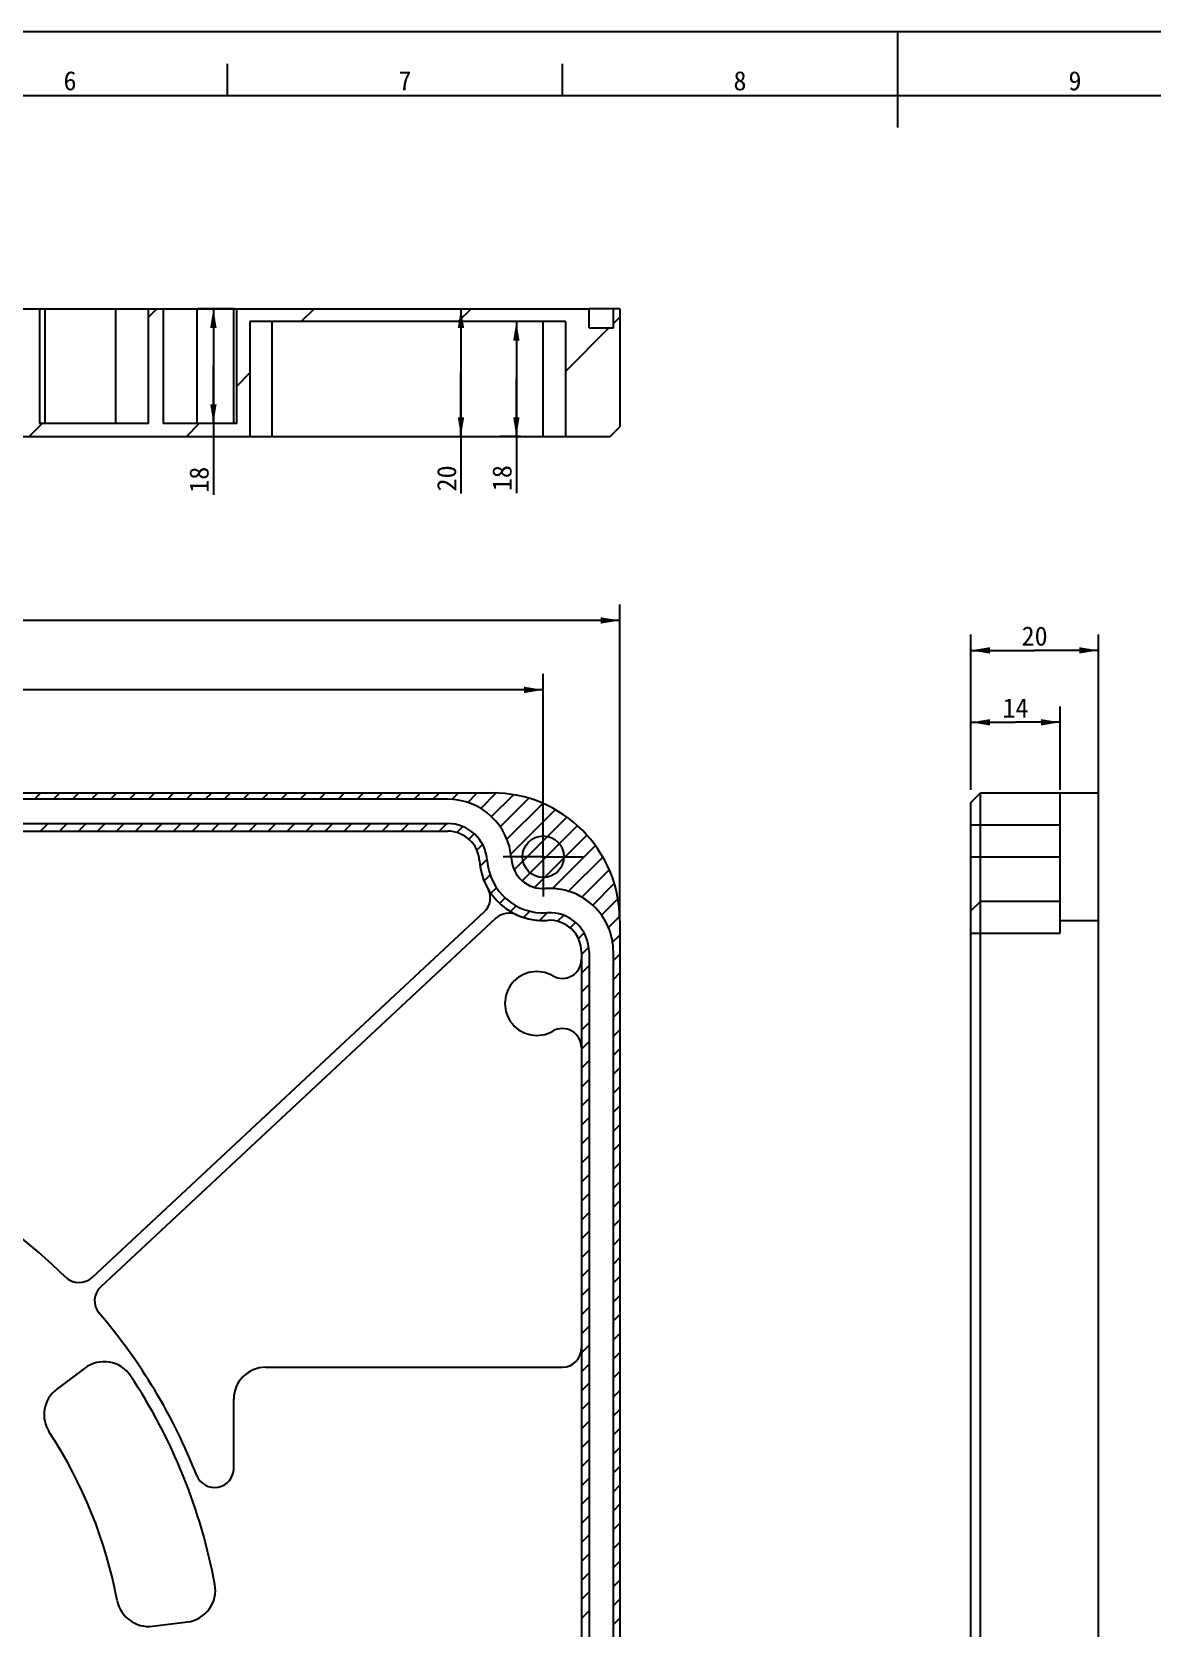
# Model space of a CAD drawing. Header units: millimetres. Extents: x 0 to 841, y 0 to 594.
# Drawn here: x 284.9 to 460.4, y 343.9 to 594 of the extents above; entities that cross this region are included whole.
import ezdxf
from ezdxf.enums import TextEntityAlignment as Align

# ---------------------------------------------------------------- set-up
doc = ezdxf.new("R2010")
doc.units = ezdxf.units.MM
doc.header["$LTSCALE"] = 46.255
doc.linetypes.add('CENTER', pattern=[0.6, 0.375, -0.075, 0.075, -0.075])
doc.layers.get('0').update_dxf_attribs({"linetype": 'CONTINUOUS'})
for name, color, linetype in [('03_ALL_AXES', 7, 'CONTINUOUS'), ('09_ALL_ROUNDS', 7, 'CONTINUOUS'), ('10_ALL_CHAMFER', 7, 'CONTINUOUS'), ('11_ALL_COSMETICS', 7, 'CONTINUOUS'), ('20_ALL_FEATURES', 7, 'CONTINUOUS'), ('51__DRAFT_DIMS', 7, 'CONTINUOUS')]:
    doc.layers.add(name, color=color, linetype=linetype)
doc.styles.get("Standard").update_dxf_attribs({"font": 'simfang.ttf'})
doc.styles.add('TEXTSTYLE_2', font='simfang.ttf')
doc.dimstyles.new('DIMSTYLE_1', dxfattribs={"dimtxt": 3, "dimasz": 3, "dimexe": 2.5, "dimexo": 0.5, "dimgap": 0.75, "dimtad": 1, "dimdsep": 46, "dimtxsty": 'Standard', "dimblk": '_FILLED', "dimblk1": '_FILLED', "dimblk2": '_FILLED', "dimcen": 0.09, "dimclrt": 3, "dimazin": 2, "dimtp": 0.5, "dimtm": 0.5, "dimtfac": 1, "dimtofl": 0, "dimtmove": 0, "dimatfit": 3, "dimldrblk": '_FILLED', "dimfxl": 0, "dimtolj": 1, "dimarcsym": 0})
doc.dimstyles.new('DIMSTYLE_4', dxfattribs={"dimtxt": 3, "dimasz": 3, "dimexe": 2.5, "dimexo": 0.5, "dimgap": 0.75, "dimtad": 1, "dimdsep": 46, "dimtxsty": 'Standard', "dimblk": '_FILLED', "dimblk1": '_FILLED', "dimblk2": '_FILLED', "dimcen": 0.09, "dimclrt": 3, "dimazin": 2, "dimtol": 1, "dimtp": 0.1, "dimtm": 0.1, "dimtfac": 1, "dimtofl": 0, "dimtmove": 0, "dimatfit": 3, "dimldrblk": '_FILLED', "dimfxl": 0, "dimtolj": 1, "dimarcsym": 0})
doc.dimstyles.new('DIMSTYLE_5', dxfattribs={"dimtxt": 3, "dimasz": 3, "dimexe": 2.5, "dimexo": 0.5, "dimgap": 0.75, "dimtad": 1, "dimdsep": 46, "dimtxsty": 'Standard', "dimblk": '_FILLED', "dimblk1": '_FILLED', "dimblk2": '_FILLED', "dimcen": 0.09, "dimclrt": 3, "dimazin": 2, "dimtp": 0.2, "dimtm": 0.2, "dimtfac": 1, "dimtofl": 0, "dimtmove": 0, "dimatfit": 3, "dimldrblk": '_FILLED', "dimfxl": 0, "dimtolj": 1, "dimarcsym": 0})

# ---------------------------------------------------------------- blocks, each defined once
blk = doc.blocks.new('_FILLED')
at = {"color": 0, "linetype": 'ByBlock'}
blk.add_solid([(0, 0), (-1, 0.167), (-1, -0.167)], dxfattribs=at)
blk = doc.blocks.new('*D2')
at = {"layer": '51__DRAFT_DIMS', "color": 4}
for p, q in [((77, 455.26), (77, 504.28)), ((377, 455.26), (377, 504.28)), ((77, 501.78), (227, 501.78)), ((377, 501.78), (227, 501.78))]:
    blk.add_line(p, q, dxfattribs=at)
at = {"layer": '51__DRAFT_DIMS', "color": 4, "xscale": 3, "yscale": 3, "zscale": 3, "rotation": 180}
blk.add_blockref('_FILLED', (77, 501.78), dxfattribs=at)
at = {"layer": '51__DRAFT_DIMS', "color": 4, "xscale": 3, "yscale": 3, "zscale": 3}
blk.add_blockref('_FILLED', (377, 501.78), dxfattribs=at)
at = {"layer": '51__DRAFT_DIMS', "color": 3}
blk.add_text('300', height=3, dxfattribs=at).set_placement((227, 502.53), align=Align.CENTER)
blk = doc.blocks.new('*D10')
at = {"layer": '51__DRAFT_DIMS', "color": 4}
for p, q in [((89, 466.9), (89, 493.4)), ((365, 470.36), (365, 493.4)), ((89, 490.9), (227, 490.9)), ((365, 490.9), (227, 490.9))]:
    blk.add_line(p, q, dxfattribs=at)
at = {"layer": '51__DRAFT_DIMS', "color": 4, "xscale": 3, "yscale": 3, "zscale": 3, "rotation": 180}
blk.add_blockref('_FILLED', (89, 490.9), dxfattribs=at)
at = {"layer": '51__DRAFT_DIMS', "color": 4, "xscale": 3, "yscale": 3, "zscale": 3}
blk.add_blockref('_FILLED', (365, 490.9), dxfattribs=at)
at = {"layer": '51__DRAFT_DIMS', "color": 3}
for s, p in [('276', (222.47, 491.65)), ('0.1', (231.53, 491.65))]:
    blk.add_text(s, height=3, dxfattribs=at).set_placement(p, align=Align.CENTER)
blk = doc.blocks.new('*D16')
at = {"layer": '51__DRAFT_DIMS', "color": 4}
for p, q in [((432.01, 475.26), (432.01, 499.59)), ((452.01, 450.3), (452.01, 499.59)), ((432.01, 497.09), (442.01, 497.09)), ((452.01, 497.09), (442.01, 497.09))]:
    blk.add_line(p, q, dxfattribs=at)
at = {"layer": '51__DRAFT_DIMS', "color": 4, "xscale": 3, "yscale": 3, "zscale": 3, "rotation": 180}
blk.add_blockref('_FILLED', (432.01, 497.09), dxfattribs=at)
at = {"layer": '51__DRAFT_DIMS', "color": 4, "xscale": 3, "yscale": 3, "zscale": 3}
blk.add_blockref('_FILLED', (452.01, 497.09), dxfattribs=at)
at = {"layer": '51__DRAFT_DIMS', "color": 3}
blk.add_text('20', height=3, dxfattribs=at).set_placement((442.01, 497.84), align=Align.CENTER)
blk = doc.blocks.new('*D17')
at = {"layer": '51__DRAFT_DIMS', "color": 4}
for p, q in [((432.01, 475.26), (432.01, 488.32)), ((446.01, 475.26), (446.01, 488.32)), ((432.01, 485.82), (439.01, 485.82)), ((446.01, 485.82), (439.01, 485.82))]:
    blk.add_line(p, q, dxfattribs=at)
at = {"layer": '51__DRAFT_DIMS', "color": 4, "xscale": 3, "yscale": 3, "zscale": 3, "rotation": 180}
blk.add_blockref('_FILLED', (432.01, 485.82), dxfattribs=at)
at = {"layer": '51__DRAFT_DIMS', "color": 4, "xscale": 3, "yscale": 3, "zscale": 3}
blk.add_blockref('_FILLED', (446.01, 485.82), dxfattribs=at)
at = {"layer": '51__DRAFT_DIMS', "color": 3}
blk.add_text('14', height=3, dxfattribs=at).set_placement((439.01, 486.57), align=Align.CENTER)
blk = doc.blocks.new('*D27')
at = {"layer": '51__DRAFT_DIMS', "color": 4}
for p, q in [((352.11, 550.62), (352.11, 540.62)), ((352.11, 530.62), (352.11, 540.62)), ((352.11, 540.62), (352.11, 521.67))]:
    blk.add_line(p, q, dxfattribs=at)
at = {"layer": '51__DRAFT_DIMS', "color": 4, "xscale": 3, "yscale": 3, "zscale": 3}
for p, rotation in [((352.11, 550.62), 90), ((352.11, 530.62), 270)]:
    blk.add_blockref('_FILLED', p, dxfattribs=dict(at, rotation=rotation))
at = {"layer": '51__DRAFT_DIMS', "color": 3}
blk.add_text('20', height=3, rotation=90, dxfattribs=at).set_placement((351.36, 526.08), align=Align.RIGHT)
blk = doc.blocks.new('*D28')
at = {"layer": '51__DRAFT_DIMS', "color": 4}
for p, q in [((360.79, 548.62), (360.79, 539.62)), ((360.79, 530.62), (360.79, 539.62)), ((360.79, 539.62), (360.79, 521.72)), ((361.5, 530.62), (358.29, 530.62))]:
    blk.add_line(p, q, dxfattribs=at)
at = {"layer": '51__DRAFT_DIMS', "color": 4, "xscale": 3, "yscale": 3, "zscale": 3}
for p, rotation in [((360.79, 548.62), 90), ((360.79, 530.62), 270)]:
    blk.add_blockref('_FILLED', p, dxfattribs=dict(at, rotation=rotation))
at = {"layer": '51__DRAFT_DIMS', "color": 3}
blk.add_text('18', height=3, rotation=90, dxfattribs=at).set_placement((360.04, 526.12), align=Align.RIGHT)
blk = doc.blocks.new('*D29')
at = {"layer": '51__DRAFT_DIMS', "color": 4}
for p, q in [((316.46, 550.62), (310.81, 550.62)), ((313.31, 550.62), (313.31, 541.62)), ((313.31, 532.62), (313.31, 541.62)), ((313.31, 541.62), (313.31, 521.47))]:
    blk.add_line(p, q, dxfattribs=at)
at = {"layer": '51__DRAFT_DIMS', "color": 4, "xscale": 3, "yscale": 3, "zscale": 3}
for p, rotation in [((313.31, 550.62), 90), ((313.31, 532.62), 270)]:
    blk.add_blockref('_FILLED', p, dxfattribs=dict(at, rotation=rotation))
at = {"layer": '51__DRAFT_DIMS', "color": 3}
blk.add_text('18', height=3, rotation=90, dxfattribs=at).set_placement((312.56, 525.87), align=Align.RIGHT)

msp = doc.modelspace()

# ---------------------------------------------------------------- hatches: boundary and pattern name
h = msp.add_hatch()
h.set_pattern_fill('A', color=4, scale=17.405705, angle=45, style=0, pattern_type=0)
h.set_pattern_definition([(45, (0, 0), (-12.3077, 12.3077), [])])
edge = h.paths.add_edge_path()
edge.add_line((376.999, 550.618), (375.999, 550.618))
edge.add_line((376.999, 550.618), (376.999, 532.118))
edge.add_line((375.499, 530.618), (376.999, 532.118))
edge.add_line((375.499, 530.618), (368.468, 530.618))
edge.add_line((368.468, 548.618), (368.468, 530.618))
edge.add_line((368.468, 548.618), (319.029, 548.618))
edge.add_line((319.029, 548.618), (319.029, 530.618))
edge.add_line((319.029, 530.618), (283.912, 530.618))
edge.add_arc((47.884, 232.061), 380.586, 51.67141, 52.03701)
edge.add_line((282.003, 548.618), (282.003, 532.118))
edge.add_line((282.003, 548.618), (272.513, 548.618))
edge.add_line((272.513, 548.618), (272.513, 538.618))
edge.add_line((269.684, 538.618), (272.513, 538.618))
edge.add_line((269.684, 548.618), (269.684, 538.618))
edge.add_line((269.684, 548.618), (227.999, 548.618))
edge.add_line((227.999, 548.618), (227.999, 538.618))
edge.add_line((225.999, 538.618), (227.999, 538.618))
edge.add_line((225.999, 548.618), (225.999, 538.618))
edge.add_line((225.999, 548.618), (184.313, 548.618))
edge.add_line((184.313, 548.618), (184.313, 538.618))
edge.add_line((181.484, 538.618), (184.313, 538.618))
edge.add_line((181.484, 548.618), (181.484, 538.618))
edge.add_line((181.484, 548.618), (171.995, 548.618))
edge.add_line((171.995, 548.618), (171.995, 532.118))
edge.add_arc((408.163, 229.451), 383.904, 127.96457, 128.32702)
edge.add_line((170.085, 530.618), (78.499, 530.618))
edge.add_line((78.499, 530.618), (76.999, 532.118))
edge.add_line((76.999, 550.618), (76.999, 532.118))
edge.add_line((77.999, 550.618), (76.999, 550.618))
edge.add_line((77.999, 547.618), (77.999, 550.618))
edge.add_line((77.999, 547.618), (81.799, 547.618))
edge.add_line((81.799, 547.618), (81.799, 550.618))
edge.add_line((82.999, 550.618), (81.799, 550.618))
edge.add_line((82.999, 550.618), (82.999, 532.618))
edge.add_line((148.544, 532.618), (82.999, 532.618))
edge.add_line((148.544, 550.618), (148.544, 532.618))
edge.add_line((150.846, 550.618), (148.544, 550.618))
edge.add_line((150.846, 532.618), (150.846, 550.618))
edge.add_line((166.978, 532.618), (150.846, 532.618))
edge.add_line((166.978, 550.618), (166.978, 532.618))
edge.add_line((286.039, 550.618), (166.978, 550.618))
edge.add_line((286.039, 550.618), (286.039, 532.618))
edge.add_line((303.151, 532.618), (286.039, 532.618))
edge.add_line((303.151, 532.618), (303.151, 550.618))
edge.add_line((305.454, 550.618), (303.151, 550.618))
edge.add_line((305.454, 550.618), (305.454, 532.618))
edge.add_line((316.961, 532.618), (305.454, 532.618))
edge.add_line((316.961, 532.618), (316.961, 550.618))
edge.add_line((372.199, 550.618), (316.961, 550.618))
edge.add_line((372.199, 547.618), (372.199, 550.618))
edge.add_line((372.199, 547.618), (375.999, 547.618))
edge.add_line((375.999, 547.618), (375.999, 550.618))

# ---------------------------------------------------------------- linework, layer by layer
at = {"color": 7}
for p, q in [((841, 594), (0, 594)), ((420.5, 594), (420.5, 579)), ((315.5, 584), (315.5, 589)), ((368, 584), (368, 589)), ((831, 584), (25, 584)), ((166.403, 550.618), (286.89, 550.618)), ((286.039, 550.618), (286.039, 532.618)), ((303.151, 550.618), (310.708, 550.618)), ((303.151, 532.618), (303.151, 550.618)), ((305.454, 550.618), (305.454, 532.618)), ((316.499, 550.618), (372.199, 550.618)), ((316.961, 532.618), (316.961, 550.618)), ((372.199, 547.618), (372.199, 550.618)), ((376.999, 550.618), (375.999, 550.618)), ((375.999, 547.618), (375.999, 550.618)), ((376.999, 550.618), (376.999, 532.118)), ((368.468, 548.618), (319.029, 548.618)), ((319.029, 548.618), (319.029, 530.618)), ((368.468, 548.618), (368.468, 530.618)), ((372.199, 547.618), (375.999, 547.618)), ((78.499, 530.618), (322.499, 530.618)), ((303.151, 532.618), (286.039, 532.618)), ((316.961, 532.618), (305.454, 532.618)), ((364.999, 530.618), (375.499, 530.618)), ((375.499, 530.618), (376.999, 532.118))]:
    msp.add_line(p, q, dxfattribs=at)
at = {"layer": '03_ALL_AXES', "color": 7}
for p, q in [((375.999, 550.618), (372.199, 550.618)), ((322.499, 530.618), (364.999, 530.618)), ((350.032, 473.762), (216.455, 473.762)), ((216.455, 469.962), (350.032, 469.962)), ((372.199, 449.796), (372.199, 219.729)), ((375.999, 219.729), (375.999, 449.796))]:
    msp.add_line(p, q, dxfattribs=at)
at = {"layer": '03_ALL_AXES', "color": 4}
for p, q in [((322.499, 530.618), (322.499, 548.618)), ((364.999, 530.618), (364.999, 548.618))]:
    msp.add_line(p, q, dxfattribs=at)
at = {"layer": '03_ALL_AXES', "color": 1, "linetype": 'CENTER'}
for q in [(364.999, 471.012), (358.749, 464.762), (364.999, 458.512), (371.249, 464.762)]:
    msp.add_line((364.999, 464.762), q, dxfattribs=at)
at = {"layer": '03_ALL_AXES', "color": 7}
for centre, radius, start, end in [((350.032, 463.762), 10, 3.82255, 90), ((350.032, 463.762), 6.2, 3.82255, 90), ((364.999, 464.762), 8.8, 183.82255, 273.82255), ((364.999, 464.762), 5, 183.82255, 273.82255), ((365.999, 449.796), 10, 0, 93.82255), ((365.999, 449.796), 6.2, 0, 93.82255)]:
    msp.add_arc(centre, radius, start, end, dxfattribs=at)
at = {"layer": '09_ALL_ROUNDS', "color": 7}
for p, q in [((286.89, 550.618), (303.151, 550.618)), ((310.708, 550.618), (316.499, 550.618)), ((316.499, 532.618), (316.499, 550.618)), ((96.999, 474.762), (356.999, 474.762)), ((446.011, 452.762), (446.011, 474.762)), ((446.011, 474.762), (452.011, 474.762)), ((452.011, 194.762), (452.011, 474.762)), ((216.455, 468.762), (350.032, 468.762)), ((294.289, 398.841), (355.754, 456.123)), ((357.601, 455.11), (295.652, 397.377)), ((376.999, 454.762), (376.999, 214.762)), ((370.999, 449.796), (370.999, 448.691)), ((370.999, 434.834), (370.999, 387.762)), ((293.165, 384.622), (288.764, 381.306)), ((321.499, 384.762), (367.999, 384.762)), ((316.499, 368.92), (316.499, 379.762)), ((303.761, 344.188), (309.23, 344.859))]:
    msp.add_line(p, q, dxfattribs=at)
at = {"layer": '09_ALL_ROUNDS', "color": 4}
for p, q in [((286.89, 550.618), (286.89, 532.618)), ((297.992, 550.618), (297.992, 532.618)), ((446.011, 454.762), (452.011, 454.762))]:
    msp.add_line(p, q, dxfattribs=at)
at = {"layer": '09_ALL_ROUNDS', "color": 7}
for centre, radius, start, end in [((356.999, 454.762), 20, 0, 90), ((350.032, 463.762), 5, 3.82255, 90), ((364.999, 464.762), 10, 183.82255, 209.71951), ((353.709, 458.318), 3, 312.98269, 29.71951), ((359.646, 452.915), 3, 65.68606, 132.98269), ((364.999, 464.762), 10, 245.68606, 273.82255), ((365.999, 449.796), 5, 0, 93.82255), ((367.999, 448.691), 3, 240, 360), ((363.999, 441.762), 5, 60, 300), ((367.999, 434.834), 3, 0, 120), ((226.999, 334.762), 90, 45.44779, 103.0503), ((292.244, 401.035), 3, 225.44779, 312.98269), ((297.698, 395.183), 3, 132.98269, 220.51759), ((226.999, 334.762), 90, 21.54842, 40.51759), ((367.999, 387.762), 3, 270, 360), ((296.174, 380.629), 5, 33.54636, 127), ((226.999, 334.762), 88, 10.45364, 33.54636), ((321.499, 379.762), 5, 90, 180), ((291.773, 377.313), 5, 127, 213.30093), ((226.999, 334.762), 72.5, 10.69907, 33.30093), ((313.499, 368.92), 3, 201.54842, 360), ((308.621, 349.822), 5, 277, 10.45364), ((303.151, 349.15), 5, 190.69907, 277)]:
    msp.add_arc(centre, radius, start, end, dxfattribs=at)
at = {"layer": '10_ALL_CHAMFER', "color": 7}
for p, q in [((432.011, 473.262), (433.511, 474.762)), ((432.011, 196.262), (432.011, 473.262)), ((433.511, 194.762), (433.511, 474.762)), ((433.511, 474.762), (446.011, 474.762)), ((432.011, 456.262), (433.511, 457.762)), ((446.011, 457.762), (433.511, 457.762))]:
    msp.add_line(p, q, dxfattribs=at)
at = {"layer": '10_ALL_CHAMFER', "color": 4}
for p, q in [((432.011, 469.762), (446.011, 469.762)), ((432.011, 464.762), (446.011, 464.762)), ((432.011, 452.762), (446.011, 452.762))]:
    msp.add_line(p, q, dxfattribs=at)
at = {"layer": '11_ALL_COSMETICS', "color": 7}
for p, q in [((96.999, 474.762), (356.999, 474.762)), ((350.032, 473.762), (216.455, 473.762)), ((216.455, 469.962), (350.032, 469.962)), ((216.455, 468.762), (350.032, 468.762)), ((376.999, 454.762), (376.999, 214.762)), ((370.999, 449.796), (370.999, 219.729)), ((372.199, 449.796), (372.199, 219.729)), ((375.999, 219.729), (375.999, 449.796))]:
    msp.add_line(p, q, dxfattribs=at)
at = {"layer": '11_ALL_COSMETICS', "color": 4}
for p, q in [((285.284, 473.762), (286.284, 474.762)), ((288.258, 473.762), (289.258, 474.762)), ((291.231, 473.762), (292.231, 474.762)), ((294.205, 473.762), (295.205, 474.762)), ((297.178, 473.762), (298.178, 474.762)), ((300.151, 473.762), (301.151, 474.762)), ((303.125, 473.762), (304.125, 474.762)), ((306.098, 473.762), (307.098, 474.762)), ((309.071, 473.762), (310.071, 474.762)), ((312.045, 473.762), (313.045, 474.762)), ((315.018, 473.762), (316.018, 474.762)), ((317.992, 473.762), (318.992, 474.762)), ((320.965, 473.762), (321.965, 474.762)), ((323.938, 473.762), (324.938, 474.762)), ((326.912, 473.762), (327.912, 474.762)), ((329.885, 473.762), (330.885, 474.762)), ((332.859, 473.762), (333.859, 474.762)), ((335.832, 473.762), (336.832, 474.762)), ((338.805, 473.762), (339.805, 474.762)), ((341.779, 473.762), (342.779, 474.762)), ((344.752, 473.762), (345.752, 474.762)), ((347.725, 473.762), (348.725, 474.762)), ((350.678, 473.742), (351.699, 474.762)), ((353.168, 473.258), (354.672, 474.762)), ((355.204, 472.321), (357.635, 474.752)), ((356.894, 471.037), (360.338, 474.482)), ((358.266, 469.436), (362.748, 473.918)), ((359.306, 467.503), (364.927, 473.124)), ((359.934, 465.157), (366.91, 472.134)), ((360.446, 462.696), (368.719, 470.969)), ((286.231, 468.762), (287.431, 469.962)), ((289.205, 468.762), (290.405, 469.962)), ((292.178, 468.762), (293.378, 469.962)), ((295.151, 468.762), (296.351, 469.962)), ((298.125, 468.762), (299.325, 469.962)), ((301.098, 468.762), (302.298, 469.962)), ((304.071, 468.762), (305.271, 469.962)), ((307.045, 468.762), (308.245, 469.962)), ((310.018, 468.762), (311.218, 469.962)), ((312.992, 468.762), (314.192, 469.962)), ((315.965, 468.762), (317.165, 469.962)), ((318.938, 468.762), (320.138, 469.962)), ((321.912, 468.762), (323.112, 469.962)), ((324.885, 468.762), (326.085, 469.962)), ((327.859, 468.762), (329.059, 469.962)), ((330.832, 468.762), (332.032, 469.962)), ((333.805, 468.762), (335.005, 469.962)), ((336.779, 468.762), (337.979, 469.962)), ((339.752, 468.762), (340.952, 469.962)), ((342.725, 468.762), (343.925, 469.962)), ((345.699, 468.762), (346.899, 469.962)), ((348.672, 468.762), (349.872, 469.962)), ((351.443, 468.559), (352.383, 469.499)), ((353.355, 467.498), (354.205, 468.348)), ((361.715, 460.992), (370.364, 469.641)), ((363.646, 459.949), (371.852, 468.155)), ((354.608, 465.778), (355.505, 466.675)), ((366.456, 459.785), (373.183, 466.513)), ((355.106, 463.302), (356.199, 464.396)), ((368.984, 459.34), (374.351, 464.707)), ((371.046, 458.429), (375.344, 462.727)), ((355.746, 460.969), (356.677, 461.9)), ((372.757, 457.166), (376.142, 460.552)), ((356.795, 459.044), (357.658, 459.908)), ((358.175, 457.452), (359.024, 458.301)), ((374.151, 455.587), (376.71, 458.146)), ((359.873, 456.176), (360.752, 457.055)), ((361.919, 455.248), (362.889, 456.219)), ((364.423, 454.779), (365.628, 455.985)), ((367.253, 454.636), (368.206, 455.589)), ((375.215, 453.677), (376.987, 455.45)), ((369.215, 453.624), (370.066, 454.475)), ((370.512, 451.948), (371.401, 452.837)), ((370.999, 449.461), (372.145, 450.608)), ((375.875, 451.364), (376.999, 452.488)), ((375.999, 448.515), (376.999, 449.515)), ((370.999, 446.488), (372.199, 447.688)), ((375.999, 445.541), (376.999, 446.541)), ((370.999, 443.515), (372.199, 444.715)), ((375.999, 442.568), (376.999, 443.568)), ((370.999, 440.541), (372.199, 441.741)), ((375.999, 439.594), (376.999, 440.594)), ((370.999, 437.568), (372.199, 438.768)), ((370.999, 434.594), (372.199, 435.794)), ((375.999, 436.621), (376.999, 437.621)), ((370.999, 431.621), (372.199, 432.821)), ((375.999, 433.648), (376.999, 434.648)), ((375.999, 430.674), (376.999, 431.674)), ((370.999, 428.648), (372.199, 429.848)), ((375.999, 427.701), (376.999, 428.701)), ((370.999, 425.674), (372.199, 426.874)), ((375.999, 424.728), (376.999, 425.728)), ((370.999, 422.701), (372.199, 423.901)), ((375.999, 421.754), (376.999, 422.754)), ((370.999, 419.728), (372.199, 420.928)), ((370.999, 416.754), (372.199, 417.954)), ((375.999, 418.781), (376.999, 419.781)), ((375.999, 415.807), (376.999, 416.807)), ((370.999, 413.781), (372.199, 414.981)), ((375.999, 412.834), (376.999, 413.834)), ((370.999, 410.807), (372.199, 412.007)), ((375.999, 409.861), (376.999, 410.861)), ((370.999, 407.834), (372.199, 409.034)), ((375.999, 406.887), (376.999, 407.887)), ((370.999, 404.861), (372.199, 406.061)), ((370.999, 401.887), (372.199, 403.087)), ((375.999, 403.914), (376.999, 404.914)), ((375.999, 400.94), (376.999, 401.94)), ((370.999, 398.914), (372.199, 400.114)), ((375.999, 397.967), (376.999, 398.967)), ((370.999, 395.94), (372.199, 397.14)), ((375.999, 394.994), (376.999, 395.994)), ((370.999, 392.967), (372.199, 394.167)), ((375.999, 392.02), (376.999, 393.02)), ((370.999, 389.994), (372.199, 391.194)), ((370.999, 387.02), (372.199, 388.22)), ((375.999, 389.047), (376.999, 390.047)), ((370.999, 384.047), (372.199, 385.247)), ((375.999, 386.074), (376.999, 387.074)), ((375.999, 383.1), (376.999, 384.1)), ((370.999, 381.074), (372.199, 382.274)), ((375.999, 380.127), (376.999, 381.127)), ((370.999, 378.1), (372.199, 379.3)), ((375.999, 377.153), (376.999, 378.153)), ((370.999, 375.127), (372.199, 376.327)), ((375.999, 374.18), (376.999, 375.18)), ((370.999, 372.153), (372.199, 373.353)), ((370.999, 369.18), (372.199, 370.38)), ((375.999, 371.207), (376.999, 372.207)), ((375.999, 368.233), (376.999, 369.233)), ((370.999, 366.207), (372.199, 367.407)), ((375.999, 365.26), (376.999, 366.26)), ((370.999, 363.233), (372.199, 364.433)), ((375.999, 362.286), (376.999, 363.286)), ((370.999, 360.26), (372.199, 361.46)), ((375.999, 359.313), (376.999, 360.313)), ((370.999, 357.286), (372.199, 358.486)), ((370.999, 354.313), (372.199, 355.513)), ((375.999, 356.34), (376.999, 357.34)), ((375.999, 353.366), (376.999, 354.366)), ((370.999, 351.34), (372.199, 352.54)), ((375.999, 350.393), (376.999, 351.393)), ((370.999, 348.366), (372.199, 349.566)), ((375.999, 347.42), (376.999, 348.42)), ((370.999, 345.393), (372.199, 346.593)), ((375.999, 344.446), (376.999, 345.446))]:
    msp.add_line(p, q, dxfattribs=at)
at = {"layer": '11_ALL_COSMETICS', "color": 7}
for centre, radius, start, end in [((350.032, 463.762), 10, 3.82255, 90), ((356.999, 454.762), 20, 0, 90), ((350.032, 463.762), 6.2, 3.82255, 90), ((350.032, 463.762), 5, 3.82255, 90), ((364.999, 464.762), 10, 183.82255, 273.82255), ((364.999, 464.762), 8.8, 183.82255, 273.82255), ((364.999, 464.762), 5, 183.82255, 273.82255), ((365.999, 449.796), 10, 0, 93.82255), ((365.999, 449.796), 6.2, 0, 93.82255), ((365.999, 449.796), 5, 0, 93.82255)]:
    msp.add_arc(centre, radius, start, end, dxfattribs=at)
at = {"layer": '20_ALL_FEATURES', "color": 4}
msp.add_line((310.708, 550.618), (310.708, 532.618), dxfattribs=at)
at = {"layer": '20_ALL_FEATURES', "color": 7}
msp.add_circle((364.999, 464.762), 3.25, dxfattribs=at)

# ---------------------------------------------------------------- texts
at = {"color": 3, "style": 'TEXTSTYLE_2'}
for s, p in [('6', (289.819, 584.847)), ('7', (342.319, 584.847)), ('8', (394.819, 584.847)), ('9', (447.319, 584.847))]:
    msp.add_text(s, height=3, dxfattribs=at).set_placement(p)

# ---------------------------------------------------------------- dimensions: what is measured, and where the dimension line sits
at = {"layer": '51__DRAFT_DIMS', "color": 4}
for base, p1, p2, angle, picture, middle in [((313.314, 532.618), (316.961, 550.618), (313.621, 532.618), 270, '*D29', (313.314, 523.768)), ((352.107, 550.618), (364.999, 530.618), (360.01, 550.618), 90, '*D27', (352.107, 523.847)), ((360.785, 530.618), (368.468, 548.618), (357.785, 530.618), 270, '*D28', (360.785, 524.016)), ((432.011, 485.822), (446.011, 474.762), (432.011, 474.762), 180, '*D17', (439.155, 485.822))]:
    dim = msp.add_linear_dim(base=base, p1=p1, p2=p2, angle=angle, dimstyle='DIMSTYLE_5', dxfattribs=at)
    dim.commit()
    dim.dimension.update_dxf_attribs({"geometry": picture, "text_midpoint": middle, "dimtype": 160})
for base, p1, p2, dimstyle, picture, middle in [((376.999, 501.775), (76.999, 454.762), (376.999, 454.762), 'DIMSTYLE_1', '*D2', (226.987, 501.775)), ((452.011, 497.091), (432.011, 474.762), (452.011, 449.796), 'DIMSTYLE_5', '*D16', (441.985, 497.091)), ((364.999, 490.897), (88.999, 466.403), (364.999, 469.856), 'DIMSTYLE_4', '*D10', (226.999, 490.897))]:
    dim = msp.add_linear_dim(base=base, p1=p1, p2=p2, dimstyle=dimstyle, dxfattribs=at)
    dim.commit()
    dim.dimension.update_dxf_attribs({"geometry": picture, "text_midpoint": middle, "dimtype": 160})

doc.saveas('drawing.dxf')
